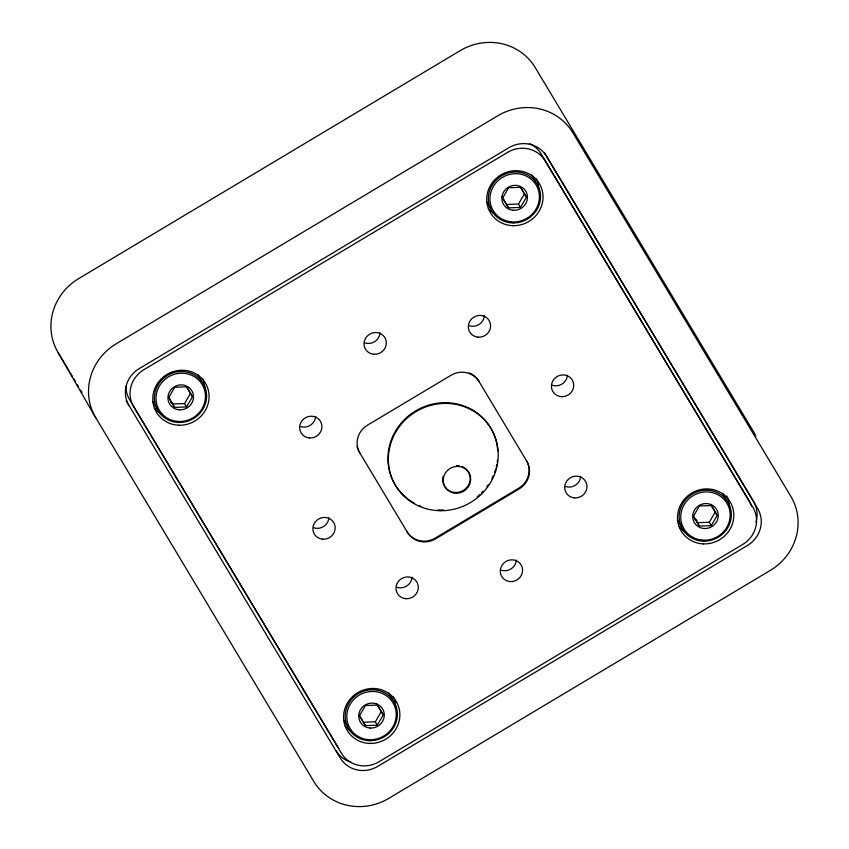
<?xml version="1.0" encoding="UTF-8"?>
<svg xmlns="http://www.w3.org/2000/svg" width="849" height="849" viewBox="0 0 849 849"><rect width="100%" height="100%" fill="white"/><g stroke="black" fill="none" stroke-linecap="round" stroke-linejoin="round"><path stroke-width="1.27" d="M172.103 403.222L174.597 407.393L186.493 406.968L192.479 396.706L186.6 386.762M523.249 191.821L520.543 187.321L508.647 187.746L502.65 198.008L508.551 207.856L520.448 207.432L526.444 197.159L520.554 187.215M362.884 721.448L365.378 725.608L377.274 725.195L383.27 714.922L376.723 703.885M696.838 521.902L699.332 526.072L711.229 525.648L717.225 515.385L710.677 504.348M168.707 397.449L172.644 404.007L184.541 403.583L190.526 393.32M502.003 196.819L506.598 204.471L518.495 204.047L524.48 193.784M359.488 715.665L363.425 722.234L375.322 721.809L381.307 711.536M693.442 516.128L697.379 522.687L709.276 522.273L715.272 512M695.013 519.715L696.721 520.257M696.138 520.734L693.431 516.234L699.427 505.972L711.324 505.548L717.225 515.385M380.076 709.584L377.359 705.084L365.473 705.508L359.477 715.771L362.183 720.27M171.402 402.055L168.696 397.544L174.692 387.282L186.578 386.857L192.479 396.706M544.273 152.364L753.456 501.271A27.784 26.499 -30 0 1 755.928 522.146M523.95 192.999L526.444 197.159M380.776 710.751L383.27 714.922M126.151 400.654L340.194 757.934A27.784 26.499 -30 0 0 377.667 766.414L747.407 545.493A27.784 26.499 -30 0 0 757.637 508.509L546.416 156.195A27.784 26.499 -30 0 0 508.933 147.715L139.194 368.636A27.784 26.499 -30 0 0 128.963 405.62M755.843 436.153A55.578 52.999 -30 0 0 753.254 431.25L535.22 67.57A55.578 52.999 -30 0 0 460.254 50.611L78.596 278.652A55.578 52.999 -30 0 0 58.146 352.622L69.045 370.801M70.403 373.082L72.452 376.489M73.81 378.76L75.179 381.031M77.217 384.448L78.586 386.719M80.623 390.126L81.992 392.397M95.746 417.75L313.78 781.43A55.578 52.999 -30 0 0 388.746 798.389L770.404 570.348A55.578 52.999 -30 0 0 790.854 496.378L572.82 132.699A55.578 52.999 -30 0 0 497.864 115.74L116.196 343.781A55.578 52.999 -30 0 0 95.746 417.75L58.146 352.622M709.276 522.273L711.229 525.648M518.495 204.047L520.448 207.432M697.379 522.687L699.332 526.072M506.598 204.471L508.551 207.856M375.322 721.809L377.274 725.195M184.541 403.583L186.493 406.968M363.425 722.234L365.378 725.608M172.644 404.007L174.597 407.393M350.764 762.105A27.784 26.499 -30 0 1 336.013 750.696M484.312 315.69A11.27 10.75 -30 0 1 469.327 325.814M411.998 577.203A11.27 10.75 -30 0 1 397.014 587.317M328.892 517.71A11.27 10.75 -30 0 1 313.907 527.834M567.429 375.184A11.27 10.75 -30 0 1 552.444 385.308M380.023 332.797A11.27 10.75 -30 0 1 365.038 342.922M516.298 560.096A11.27 10.75 -30 0 1 501.313 570.22M315.648 416.477A11.27 10.75 -30 0 1 300.663 426.591M580.674 476.416A11.27 10.75 -30 0 1 565.689 486.541M726.691 495.943A28.484 27.168 -30 0 1 729.418 506.471M685.069 531.92A28.484 27.168 -30 0 1 679.126 526.656M536.462 178.916A28.484 27.168 -30 0 1 538.563 187.247M493.46 213.141A28.484 27.168 -30 0 1 488.345 208.43M393.289 696.679A28.484 27.168 -30 0 1 395.485 707.005M351.115 731.467A28.484 27.168 -30 0 1 345.172 726.192M202.508 378.452A28.484 27.168 -30 0 1 204.673 387.781M162.063 414.27A28.484 27.168 -30 0 1 154.391 407.966M414.609 503.446A55.578 52.999 -30 0 1 407.711 416.562A55.578 52.999 -30 0 1 494.32 435.431M494.723 436.482A55.578 52.999 -30 0 1 496.081 440.801M496.357 441.894A55.578 52.999 -30 0 1 497.726 450.872M497.503 459.999A55.578 52.999 -30 0 1 497.196 462.281M496.792 464.541A55.578 52.999 -30 0 1 496.294 466.791M495.689 469.019A55.578 52.999 -30 0 1 494.617 472.331M493.333 475.567A55.578 52.999 -30 0 1 491.836 478.73M488.26 484.758A55.578 52.999 -30 0 1 486.891 486.668M483.155 491.2A55.578 52.999 -30 0 1 481.521 492.908M479.823 494.543A55.578 52.999 -30 0 1 477.149 496.877M443.603 509.92A55.578 52.999 -30 0 1 437.766 509.931M420.839 506.333A55.578 52.999 -30 0 1 418.716 505.463M359.817 452.92A20.843 19.877 -30 0 1 367.49 425.179L450.978 375.3A20.843 19.877 -30 0 1 479.091 381.657M357.121 446.404A20.843 19.877 -30 0 0 359.403 452.199L407.509 532.472A20.843 19.877 -30 0 0 435.622 538.828L519.11 488.95A20.843 19.877 -30 0 0 526.783 461.209L478.666 380.936A20.843 19.877 -30 0 0 472.967 374.918M407.096 531.75A20.843 19.877 -30 0 0 435.208 538.107L518.697 488.228A20.843 19.877 -30 0 0 526.369 460.487M469.242 372.955A20.843 19.877 -30 0 1 472.076 374.356M462.153 466.621A13.892 13.255 -30 0 1 469.338 483.346A13.892 13.255 -30 0 1 452.358 492.017A13.892 13.255 -30 0 1 443.199 476.3M456.571 465.666A13.892 13.255 -30 0 1 459.426 465.857M125.96 386.348A27.784 26.499 -30 0 0 129.579 399.624L337.393 746.26A27.784 26.499 -30 0 0 338.804 748.351M751.418 506.153A27.784 26.499 -30 0 0 748.871 500.401L541.057 153.765A27.784 26.499 -30 0 0 529.903 143.736M388.566 692.784A26.393 25.173 -30 0 1 392.249 699.523M347.75 726.107A26.393 25.173 -30 0 1 343.537 719.687M696.817 520.448A13.955 13.435 -18 0 1 695.108 519.917M722.52 493.248A26.393 25.173 -30 0 1 726.203 499.987M681.705 526.571A26.393 25.173 -30 0 1 677.491 520.14M531.739 175.021A26.393 25.173 -30 0 1 535.422 181.771M490.924 208.355A26.393 25.173 -30 0 1 486.71 201.924M172.57 402.808A13.892 13.255 -30 0 1 170.755 402.235M197.785 374.558A26.393 25.173 -30 0 1 201.468 381.307M156.969 407.891A26.393 25.173 -30 0 1 152.756 401.46M507.649 152.342L143.884 369.697A27.784 26.499 -30 0 0 133.654 406.682L341.468 753.307A27.784 26.499 -30 0 0 378.951 761.786L742.726 544.432A27.784 26.499 -30 0 0 752.946 507.447L545.132 160.822A27.784 26.499 -30 0 0 507.649 152.342M478.114 337.159A11.27 10.75 -30 0 0 489.714 321.633A11.27 10.75 -30 0 0 470.548 320.137A11.27 10.75 -30 0 0 478.114 337.159M405.801 598.672A11.27 10.75 -30 0 0 417.4 583.146A11.27 10.75 -30 0 0 398.234 581.639A11.27 10.75 -30 0 0 405.801 598.672M322.684 539.179A11.27 10.75 -30 0 0 334.283 523.653A11.27 10.75 -30 0 0 315.117 522.146A11.27 10.75 -30 0 0 322.684 539.179M561.221 396.653A11.27 10.75 -30 0 0 572.831 381.127A11.27 10.75 -30 0 0 553.665 379.62A11.27 10.75 -30 0 0 561.221 396.653M373.825 354.266A11.27 10.75 -30 0 0 385.425 338.74A11.27 10.75 -30 0 0 366.259 337.233A11.27 10.75 -30 0 0 373.825 354.266M510.09 581.565A11.27 10.75 -30 0 0 521.689 566.039A11.27 10.75 -30 0 0 502.523 564.532A11.27 10.75 -30 0 0 510.09 581.565M309.439 437.946A11.27 10.75 -30 0 0 321.039 422.42A11.27 10.75 -30 0 0 301.873 420.913A11.27 10.75 -30 0 0 309.439 437.946M574.476 497.885A11.27 10.75 -30 0 0 586.075 482.359A11.27 10.75 -30 0 0 566.909 480.863A11.27 10.75 -30 0 0 574.476 497.885M703.481 543.891A28.484 27.168 -30 0 0 731.074 503.542A28.484 27.168 -30 0 0 682.447 501.791A28.484 27.168 -30 0 0 703.481 543.891M512.7 225.664A28.484 27.168 -30 0 0 540.293 185.315A28.484 27.168 -30 0 0 491.667 183.575A28.484 27.168 -30 0 0 512.7 225.664M369.527 743.427A28.484 27.168 -30 0 0 397.12 703.078A28.484 27.168 -30 0 0 348.493 701.338A28.484 27.168 -30 0 0 369.527 743.427M178.746 425.2A28.484 27.168 -30 0 0 206.339 384.852A28.484 27.168 -30 0 0 157.712 383.111A28.484 27.168 -30 0 0 178.746 425.2M440.122 510.716A55.578 52.999 -30 0 0 492.388 431.016A55.578 52.999 -30 0 0 397.385 429.456A55.578 52.999 -30 0 0 440.122 510.716M454.013 493.004A13.892 13.255 -30 0 0 470.006 475.185A13.892 13.255 -30 0 0 446.765 471.184A13.892 13.255 -30 0 0 454.013 493.004M370.068 728.039A12.937 12.332 -30 0 0 383.228 710.135A12.937 12.332 -30 0 0 361.218 708.575A12.937 12.332 -30 0 0 370.068 728.039M367.521 739.553A25.014 23.857 -30 0 0 394.626 706.113A25.014 23.857 -30 0 0 352.367 701.083A25.014 23.857 -30 0 0 367.521 739.553M370.175 740.71A26.393 25.173 -30 0 0 394.435 702.516A26.393 25.173 -30 0 0 349.279 702.441A26.393 25.173 -30 0 0 370.175 740.71M704.023 528.503A12.937 12.332 -30 0 0 717.182 510.589A12.937 12.332 -30 0 0 695.172 509.039A12.937 12.332 -30 0 0 704.023 528.503M701.486 540.017A25.014 23.857 -30 0 0 728.58 506.577A25.014 23.857 -30 0 0 686.321 501.547A25.014 23.857 -30 0 0 701.486 540.017M704.129 541.174A26.393 25.173 -30 0 0 728.389 502.979A26.393 25.173 -30 0 0 683.233 502.895A26.393 25.173 -30 0 0 704.129 541.174M513.242 210.276A12.937 12.332 -30 0 0 526.401 192.373A12.937 12.332 -30 0 0 504.391 190.813A12.937 12.332 -30 0 0 513.242 210.276M510.695 221.791A25.014 23.857 -30 0 0 537.799 188.351A25.014 23.857 -30 0 0 495.54 183.32A25.014 23.857 -30 0 0 510.695 221.791M513.348 222.947A26.393 25.173 -30 0 0 537.608 184.753A26.393 25.173 -30 0 0 492.452 184.679A26.393 25.173 -30 0 0 513.348 222.947M179.288 409.812A12.937 12.332 -30 0 0 192.447 391.909A12.937 12.332 -30 0 0 170.437 390.36A12.937 12.332 -30 0 0 179.288 409.812M176.741 421.327A25.014 23.857 -30 0 0 203.845 387.887A25.014 23.857 -30 0 0 161.575 382.857A25.014 23.857 -30 0 0 176.741 421.327M179.394 422.484A26.393 25.173 -30 0 0 203.654 384.3A26.393 25.173 -30 0 0 158.498 384.215A26.393 25.173 -30 0 0 179.394 422.484"/></g></svg>
